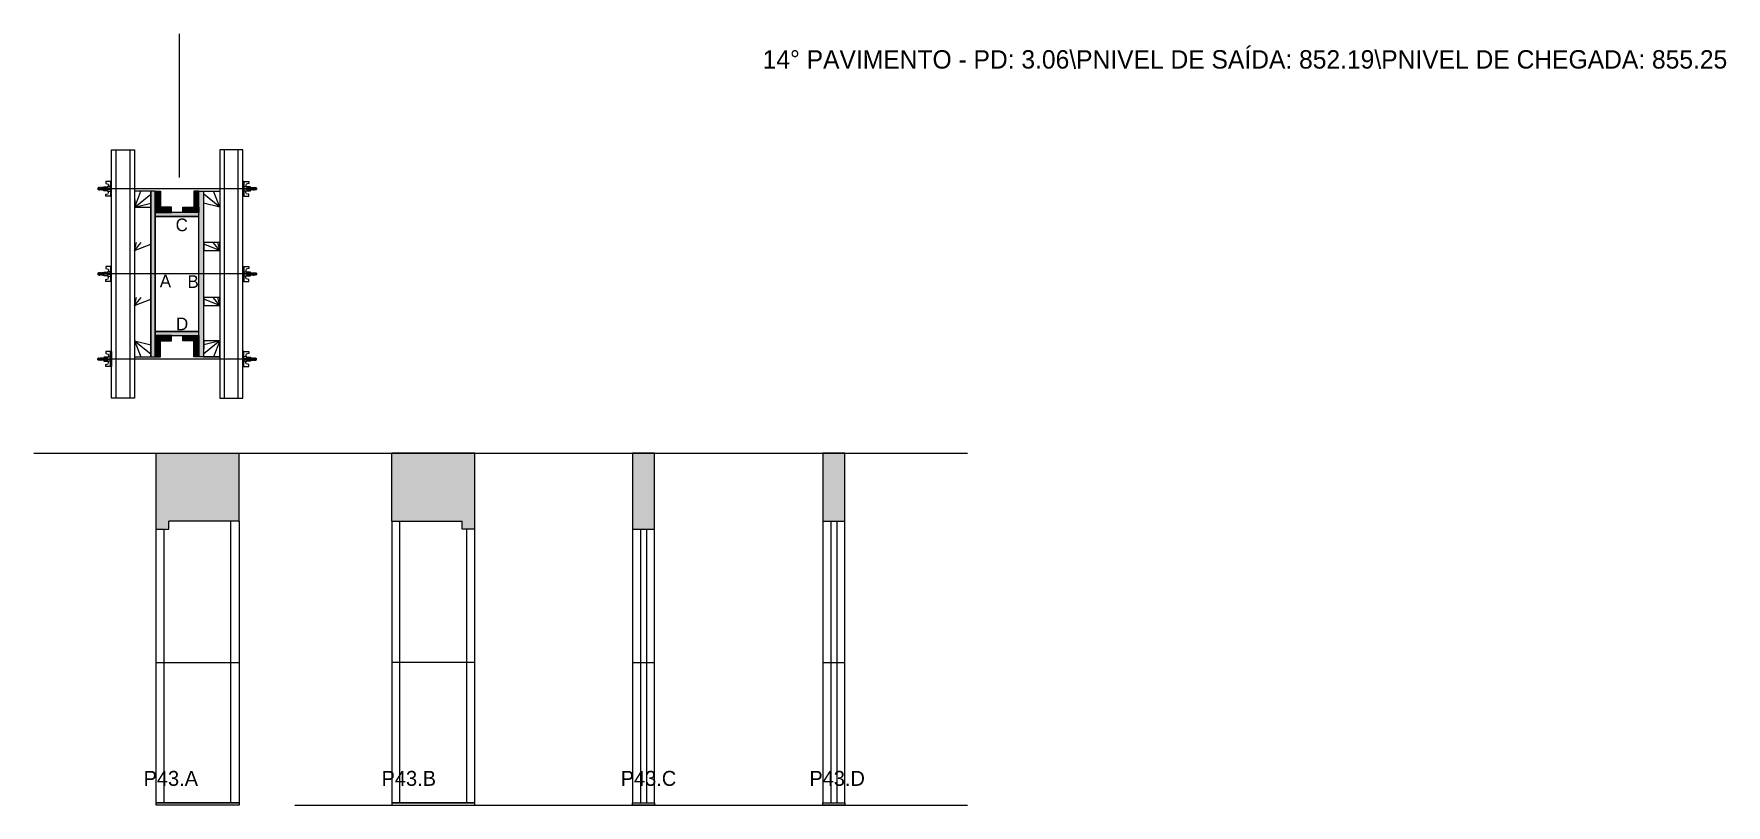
# Model space of a CAD drawing. Header units: metres. Extents: x 6219 to 7690, y 545 to 1215.
import ezdxf

# ---------------------------------------------------------------- set-up
doc = ezdxf.new("R2010")
doc.units = ezdxf.units.M
for name, color, linetype in [('CHAPA', 7, 'Continuous'), ('COTA', 7, 'Continuous'), ('Hachura', 7, 'Continuous'), ('Madeira', 7, 'Continuous'), ('NOMENCLATURA', 7, 'Continuous'), ('Nível', 7, 'Continuous'), ('Painéis', 7, 'Continuous'), ('Perfil Metálico', 7, 'Continuous'), ('SARR_2.2x7', 7, 'Continuous'), ('SARRAFO', 7, 'Continuous'), ('Texto Seção', 7, 'Continuous'), ('TEXTO_GERAL', 7, 'Continuous')]:
    doc.layers.add(name, color=color, linetype=linetype)

msp = doc.modelspace()

# ---------------------------------------------------------------- hatches: boundary and pattern name
at = {"layer": 'COTA'}
h = msp.add_hatch(color=7, dxfattribs=at)
h.dxf.hatch_style = 1
h.paths.add_polyline_path([(6397.5, 791.7), (6336.5, 791.7), (6336.5, 791.7), (6336.5, 785.8), (6336.5, 785.8), (6325.5, 784.7), (6325.5, 784.7), (6325.5, 850.7), (6325.5, 850.7), (6397.5, 850.7), (6397.5, 850.7), (6397.5, 791.7)])
h = msp.add_hatch(color=7, dxfattribs=at)
h.dxf.hatch_style = 1
h.paths.add_polyline_path([(6530.4, 791.7), (6591.4, 791.7), (6591.4, 791.7), (6591.4, 785.8), (6591.4, 785.8), (6602.4, 784.7), (6602.4, 784.7), (6602.4, 850.7), (6602.4, 850.7), (6530.4, 850.7), (6530.4, 850.7), (6530.4, 791.7)])
h = msp.add_hatch(color=7, dxfattribs=at)
h.dxf.hatch_style = 1
h.paths.add_polyline_path([(6758.6, 784.7), (6758.6, 850.7), (6758.6, 850.7), (6739.6, 850.7), (6739.6, 850.7), (6739.6, 784.7), (6739.6, 784.7), (6758.6, 784.7)])
h = msp.add_hatch(color=7, dxfattribs=at)
h.dxf.hatch_style = 1
h.paths.add_polyline_path([(6924.1, 791.7), (6924.1, 850.7), (6924.1, 850.7), (6905.1, 850.7), (6905.1, 850.7), (6905.1, 791.7), (6905.1, 791.7), (6924.1, 791.7), (6924.1, 791.7)])
at = {"layer": 'Hachura'}
h = msp.add_hatch(color=7, dxfattribs=at)
h.dxf.hatch_style = 1
h.paths.add_polyline_path([(6324.7, 1078.6), (6320.7, 1078.6), (6320.7, 1078.6), (6320.7, 934.6), (6320.7, 934.6), (6324.7, 934.6), (6324.7, 934.6), (6324.7, 1078.6)])
h = msp.add_hatch(color=7, dxfattribs=at)
h.dxf.hatch_style = 1
h.paths.add_polyline_path([(6324.7, 1078.6), (6320.7, 1078.6), (6320.7, 1078.6), (6320.7, 934.6), (6320.7, 934.6), (6324.7, 934.6), (6324.7, 934.6), (6324.7, 1078.6)])
h = msp.add_hatch(color=7, dxfattribs=at)
h.dxf.hatch_style = 1
h.paths.add_polyline_path([(6324.7, 1064.6), (6329.1, 1064.6), (6329.1, 1064.6), (6329.1, 1078.6), (6329.1, 1078.6), (6324.7, 1078.6), (6324.7, 1078.6), (6324.7, 1064.6)])
h = msp.add_hatch(color=7, dxfattribs=at)
h.dxf.hatch_style = 1
h.paths.add_polyline_path([(6362.7, 1064.6), (6358.3, 1064.6), (6358.3, 1064.6), (6358.3, 1078.6), (6358.3, 1078.6), (6362.7, 1078.6), (6362.7, 1078.6), (6362.7, 1064.6)])
h = msp.add_hatch(color=7, dxfattribs=at)
h.dxf.hatch_style = 1
h.paths.add_polyline_path([(6362.7, 1078.6), (6366.7, 1078.6), (6366.7, 1078.6), (6366.7, 934.6), (6366.7, 934.6), (6362.7, 934.6), (6362.7, 934.6), (6362.7, 1078.6)])
h = msp.add_hatch(color=7, dxfattribs=at)
h.dxf.hatch_style = 1
h.paths.add_polyline_path([(6362.7, 1078.6), (6366.7, 1078.6), (6366.7, 1078.6), (6366.7, 934.6), (6366.7, 934.6), (6362.7, 934.6), (6362.7, 934.6), (6362.7, 1078.6)])
h = msp.add_hatch(color=7, dxfattribs=at)
h.dxf.hatch_style = 1
h.paths.add_polyline_path([(6324.7, 1060.2), (6324.7, 1064.6), (6324.7, 1064.6), (6338.7, 1064.6), (6338.7, 1064.6), (6338.7, 1060.2), (6338.7, 1060.2), (6324.7, 1060.2)])
h = msp.add_hatch(color=7, dxfattribs=at)
h.dxf.hatch_style = 1
h.paths.add_polyline_path([(6362.7, 1056.6), (6362.7, 1060.2), (6362.7, 1060.2), (6324.7, 1060.2), (6324.7, 1060.2), (6324.7, 1056.6), (6324.7, 1056.6), (6362.7, 1056.6)])
h = msp.add_hatch(color=7, dxfattribs=at)
h.dxf.hatch_style = 1
h.paths.add_polyline_path([(6362.7, 1056.6), (6362.7, 1060.2), (6362.7, 1060.2), (6324.7, 1060.2), (6324.7, 1060.2), (6324.7, 1056.6), (6324.7, 1056.6), (6362.7, 1056.6)])
h = msp.add_hatch(color=7, dxfattribs=at)
h.dxf.hatch_style = 1
h.paths.add_polyline_path([(6362.7, 1060.2), (6362.7, 1064.6), (6362.7, 1064.6), (6348.7, 1064.6), (6348.7, 1064.6), (6348.7, 1060.2), (6348.7, 1060.2), (6362.7, 1060.2)])
h = msp.add_hatch(color=7, dxfattribs=at)
h.dxf.hatch_style = 1
h.paths.add_polyline_path([(6362.7, 953), (6362.7, 956.6), (6362.7, 956.6), (6324.7, 956.6), (6324.7, 956.6), (6324.7, 953), (6324.7, 953), (6362.7, 953)])
h = msp.add_hatch(color=7, dxfattribs=at)
h.dxf.hatch_style = 1
h.paths.add_polyline_path([(6362.7, 953), (6362.7, 956.6), (6362.7, 956.6), (6324.7, 956.6), (6324.7, 956.6), (6324.7, 953), (6324.7, 953), (6362.7, 953)])
h = msp.add_hatch(color=7, dxfattribs=at)
h.dxf.hatch_style = 1
h.paths.add_polyline_path([(6324.7, 948.6), (6324.7, 953), (6324.7, 953), (6338.7, 953), (6338.7, 953), (6338.7, 948.6), (6338.7, 948.6), (6324.7, 948.6)])
h = msp.add_hatch(color=7, dxfattribs=at)
h.dxf.hatch_style = 1
h.paths.add_polyline_path([(6324.7, 948.6), (6329.1, 948.6), (6329.1, 948.6), (6329.1, 934.6), (6329.1, 934.6), (6324.7, 934.6), (6324.7, 934.6), (6324.7, 948.6)])
h = msp.add_hatch(color=7, dxfattribs=at)
h.dxf.hatch_style = 1
h.paths.add_polyline_path([(6362.7, 948.6), (6362.7, 953), (6362.7, 953), (6348.7, 953), (6348.7, 953), (6348.7, 948.6), (6348.7, 948.6), (6362.7, 948.6)])
h = msp.add_hatch(color=7, dxfattribs=at)
h.dxf.hatch_style = 1
h.paths.add_polyline_path([(6362.7, 948.6), (6358.3, 948.6), (6358.3, 948.6), (6358.3, 934.6), (6358.3, 934.6), (6362.7, 934.6), (6362.7, 934.6), (6362.7, 948.6)])

# ---------------------------------------------------------------- linework, layer by layer
at = {"layer": 'CHAPA', "color": 7, "lineweight": 25}
for points in [[(6324.7, 1078.6), (6320.7, 1078.6), (6320.7, 934.6), (6324.7, 934.6)], [(6324.7, 1078.6), (6320.7, 1078.6), (6320.7, 934.6), (6324.7, 934.6)], [(6362.7, 1078.6), (6366.7, 1078.6), (6366.7, 934.6), (6362.7, 934.6)], [(6362.7, 1078.6), (6366.7, 1078.6), (6366.7, 934.6), (6362.7, 934.6)], [(6362.7, 1056.6), (6362.7, 1060.2), (6324.7, 1060.2), (6324.7, 1056.6)], [(6362.7, 1056.6), (6362.7, 1060.2), (6324.7, 1060.2), (6324.7, 1056.6)], [(6362.7, 953), (6362.7, 956.6), (6324.7, 956.6), (6324.7, 953)], [(6362.7, 953), (6362.7, 956.6), (6324.7, 956.6), (6324.7, 953)]]:
    msp.add_lwpolyline(points, close=True, dxfattribs=at)
at = {"layer": 'COTA', "color": 7, "lineweight": 25}
for p, q in [((6325.5, 784.7), (6325.5, 850.7)), ((6325.5, 850.7), (6397.5, 850.7)), ((6397.5, 791.7), (6397.5, 850.7)), ((6530.4, 791.7), (6530.4, 850.7)), ((6602.4, 850.7), (6530.4, 850.7)), ((6602.4, 784.7), (6602.4, 850.7))]:
    msp.add_line(p, q, dxfattribs=at)
for points in [[(6758.6, 784.7), (6758.6, 850.7), (6739.6, 850.7), (6739.6, 784.7)], [(6924.1, 791.7), (6924.1, 850.7), (6905.1, 850.7), (6905.1, 791.7)]]:
    msp.add_lwpolyline(points, dxfattribs=at)
at = {"layer": 'Defpoints', "color": 7, "lineweight": 25}
msp.add_line((6345.7, 1090.4), (6345.7, 1215.4), dxfattribs=at)
at = {"layer": 'Hachura', "color": 7, "lineweight": 25}
for p, q in [((6275.3, 1081.7), (6274.9, 1081.3)), ((6274.9, 1081.3), (6274.9, 1080.1)), ((6275.3, 1079.7), (6274.9, 1080.1)), ((6275.6, 1081.7), (6275.3, 1081.7)), ((6275.3, 1081.7), (6275.3, 1081.7)), ((6275.3, 1079.7), (6275.3, 1081.7)), ((6275.9, 1079.7), (6275.3, 1081)), ((6275.8, 1079.6), (6275.3, 1080.8)), ((6275.3, 1080.2), (6275.6, 1079.6)), ((6275.3, 1080), (6275.4, 1079.7)), ((6275.4, 1079.7), (6275.3, 1079.7)), ((6275.6, 1081.7), (6276.6, 1079.7)), ((6275.6, 1081.7), (6276.6, 1079.7)), ((6275.7, 1081.7), (6276.8, 1079.6)), ((6277, 1079.6), (6275.9, 1081.8)), ((6275.9, 1079.7), (6276.6, 1079.7)), ((6276.8, 1081.7), (6276.1, 1081.7)), ((6277.1, 1079.7), (6276.1, 1081.7)), ((6276.8, 1081.7), (6277.7, 1079.7)), ((6276.8, 1081.7), (6277.9, 1079.6)), ((6278.2, 1079.6), (6277.1, 1081.8)), ((6277.7, 1079.7), (6277.1, 1079.7)), ((6277.9, 1081.7), (6277.3, 1081.7)), ((6278.2, 1079.7), (6277.3, 1081.7)), ((6277.5, 1081.7), (6277.3, 1081.7)), ((6277.9, 1081.7), (6278.9, 1079.7)), ((6278, 1081.7), (6279.1, 1079.6)), ((6279.3, 1079.6), (6278.2, 1081.8)), ((6278.4, 1079.7), (6278.2, 1079.7)), ((6279.1, 1081.7), (6278.4, 1081.7)), ((6279.4, 1079.7), (6278.4, 1081.7)), ((6278.4, 1079.7), (6278.9, 1079.7)), ((6279.1, 1081.7), (6280, 1079.7)), ((6280, 1080.5), (6279.4, 1081.8)), ((6279.4, 1079.7), (6280, 1079.7)), ((6280, 1080.8), (6279.6, 1081.7)), ((6280, 1081.7), (6279.6, 1081.7)), ((6411.6, 1080.6), (6279.7, 1080.6)), ((6280, 1079), (6280, 1082.3)), ((6280, 1082.3), (6283.3, 1082.3)), ((6280, 1081.3), (6283.3, 1081.3)), ((6280, 1079.7), (6283.3, 1079.7)), ((6283.3, 1079), (6280, 1079)), ((6280.1, 1079), (6280.1, 1082.3)), ((6286.7, 1087.1), (6281.6, 1087.1)), ((6281.6, 1087.1), (6281.6, 1085.4)), ((6281.6, 1085.4), (6283.8, 1084.8)), ((6281.6, 1075.9), (6283.8, 1076.4)), ((6281.6, 1074.2), (6281.6, 1075.9)), ((6285.8, 1074.2), (6281.6, 1074.2)), ((6283.3, 1082.6), (6283.3, 1078.7)), ((6285.8, 1082.6), (6283.3, 1082.6)), ((6283.3, 1078.7), (6283.3, 1079)), ((6283.3, 1078.7), (6283.3, 1079)), ((6283.3, 1078.7), (6285.8, 1078.7)), ((6285.8, 1080.9), (6283.8, 1080.9)), ((6283.8, 1080.4), (6285.8, 1080.4)), ((6284, 1084.5), (6284, 1082.6)), ((6284, 1076.8), (6284, 1078.7)), ((6285.8, 1087.1), (6285.8, 1074.2)), ((6285.8, 1087.1), (6285.8, 1081.9)), ((6285.8, 1086.9), (6286.8, 1086.9)), ((6285.8, 1086.7), (6286.8, 1086.7)), ((6285.8, 1086.4), (6286.8, 1086.4)), ((6285.8, 1085.9), (6286.8, 1085.9)), ((6285.8, 1085.1), (6286.8, 1085.1)), ((6285.8, 1083.7), (6286.8, 1083.7)), ((6285.8, 1080.6), (6285.8, 1082.6)), ((6285.8, 1081.9), (6285.8, 1081.3)), ((6285.8, 1080.6), (6286.7, 1080.6)), ((6285.8, 1077.6), (6286.7, 1077.6)), ((6285.8, 1076.2), (6286.8, 1076.2)), ((6285.8, 1075.3), (6286.8, 1075.3)), ((6285.8, 1074.9), (6286.8, 1074.9)), ((6285.8, 1074.5), (6286.8, 1074.5)), ((6285.8, 1074.3), (6286.8, 1074.3)), ((6285.8, 1074.2), (6286.7, 1074.2)), ((6286.2, 1081.6), (6286, 1081.6)), ((6286, 1079.7), (6286.4, 1079.7)), ((6286.6, 1081.6), (6286.2, 1081.6)), ((6286.7, 1074.2), (6286.7, 1087.1)), ((6286.7, 1075.1), (6286.7, 1082.9)), ((6400.7, 1074.2), (6400.7, 1087.1)), ((6400.7, 1087.1), (6405.9, 1087.1)), ((6401.7, 1086.9), (6400.7, 1086.9)), ((6401.7, 1086.7), (6400.7, 1086.7)), ((6401.7, 1086.4), (6400.7, 1086.4)), ((6401.7, 1085.9), (6400.7, 1085.9)), ((6401.7, 1085.1), (6400.7, 1085.1)), ((6401.7, 1083.7), (6400.7, 1083.7)), ((6400.7, 1075.1), (6400.7, 1082.9)), ((6401.7, 1080.6), (6400.7, 1080.6)), ((6401.7, 1077.6), (6400.7, 1077.6)), ((6401.7, 1076.2), (6400.7, 1076.2)), ((6401.7, 1075.3), (6400.7, 1075.3)), ((6401.7, 1074.9), (6400.7, 1074.9)), ((6401.7, 1074.5), (6400.7, 1074.5)), ((6401.7, 1074.3), (6400.7, 1074.3)), ((6401.7, 1074.2), (6400.7, 1074.2)), ((6400.9, 1081.6), (6401.3, 1081.6)), ((6401.5, 1079.7), (6401.1, 1079.7)), ((6401.3, 1081.6), (6401.5, 1081.6)), ((6401.7, 1087.1), (6401.7, 1074.2)), ((6401.7, 1087.1), (6401.7, 1081.9)), ((6401.7, 1080.6), (6401.7, 1082.6)), ((6401.7, 1082.6), (6404.2, 1082.6)), ((6401.7, 1081.9), (6401.7, 1081.3)), ((6401.7, 1080.9), (6403.7, 1080.9)), ((6403.7, 1080.4), (6401.7, 1080.4)), ((6404.2, 1078.7), (6401.7, 1078.7)), ((6401.7, 1074.2), (6405.9, 1074.2)), ((6403.5, 1084.5), (6403.5, 1082.6)), ((6403.5, 1076.8), (6403.5, 1078.7)), ((6405.9, 1085.4), (6403.7, 1084.8)), ((6405.9, 1075.9), (6403.7, 1076.4)), ((6404.2, 1082.6), (6404.2, 1078.7)), ((6407.5, 1082.3), (6404.2, 1082.3)), ((6407.5, 1081.3), (6404.2, 1081.3)), ((6407.5, 1079.7), (6404.2, 1079.7)), ((6404.2, 1079), (6407.5, 1079)), ((6404.2, 1078.7), (6404.2, 1079)), ((6404.2, 1078.7), (6404.2, 1079)), ((6405.9, 1087.1), (6405.9, 1085.4)), ((6405.9, 1074.2), (6405.9, 1075.9)), ((6407.4, 1079), (6407.4, 1082.3)), ((6407.5, 1079), (6407.5, 1082.3)), ((6407.5, 1080.5), (6408.1, 1081.8)), ((6408.4, 1081.7), (6407.5, 1079.7)), ((6407.5, 1080.8), (6407.9, 1081.7)), ((6407.5, 1081.7), (6407.9, 1081.7)), ((6408.1, 1079.7), (6407.5, 1079.7)), ((6408.1, 1079.7), (6409.1, 1081.7)), ((6408.2, 1079.6), (6409.3, 1081.8)), ((6408.4, 1081.7), (6409.1, 1081.7)), ((6409.5, 1081.7), (6408.4, 1079.6)), ((6409.6, 1081.7), (6408.6, 1079.7)), ((6409.1, 1079.7), (6408.6, 1079.7)), ((6409.1, 1079.7), (6409.3, 1079.7)), ((6409.3, 1079.6), (6410.4, 1081.8)), ((6409.3, 1079.7), (6410.2, 1081.7)), ((6409.6, 1081.7), (6410.2, 1081.7)), ((6410.7, 1081.7), (6409.6, 1079.6)), ((6410.7, 1081.7), (6409.8, 1079.7)), ((6409.8, 1079.7), (6410.4, 1079.7)), ((6410, 1081.7), (6410.2, 1081.7)), ((6410.4, 1079.7), (6411.4, 1081.7)), ((6410.5, 1079.6), (6411.6, 1081.8)), ((6410.7, 1081.7), (6411.4, 1081.7)), ((6411.8, 1081.7), (6410.7, 1079.6)), ((6411.9, 1081.7), (6410.9, 1079.7)), ((6411.9, 1081.7), (6410.9, 1079.7)), ((6411.6, 1079.7), (6410.9, 1079.7)), ((6411.6, 1079.7), (6412.2, 1081)), ((6411.7, 1079.6), (6412.2, 1080.8)), ((6411.9, 1081.7), (6412.2, 1081.7)), ((6412.2, 1080.2), (6411.9, 1079.6)), ((6412.2, 1080), (6412.1, 1079.7)), ((6412.1, 1079.7), (6412.2, 1079.7)), ((6412.2, 1081.7), (6412.2, 1081.7)), ((6412.2, 1081.7), (6412.6, 1081.3)), ((6412.2, 1079.7), (6412.2, 1081.7)), ((6412.2, 1079.7), (6412.6, 1080.1)), ((6412.6, 1081.3), (6412.6, 1080.1)), ((6275.3, 1007.7), (6274.9, 1007.3)), ((6274.9, 1007.3), (6274.9, 1006.1)), ((6275.3, 1005.7), (6274.9, 1006.1)), ((6275.6, 1007.7), (6275.3, 1007.7)), ((6275.3, 1007.7), (6275.3, 1007.7)), ((6275.3, 1005.7), (6275.3, 1007.7)), ((6275.9, 1005.7), (6275.3, 1007)), ((6275.8, 1005.6), (6275.3, 1006.8)), ((6275.3, 1006.2), (6275.6, 1005.6)), ((6275.3, 1006), (6275.4, 1005.7)), ((6275.4, 1005.7), (6275.3, 1005.7)), ((6275.6, 1007.7), (6276.6, 1005.7)), ((6275.6, 1007.7), (6276.6, 1005.7)), ((6275.7, 1007.7), (6276.8, 1005.6)), ((6277, 1005.6), (6275.9, 1007.8)), ((6275.9, 1005.7), (6276.6, 1005.7)), ((6276.8, 1007.7), (6276.1, 1007.7)), ((6277.1, 1005.7), (6276.1, 1007.7)), ((6276.8, 1007.7), (6277.7, 1005.7)), ((6276.8, 1007.7), (6277.9, 1005.6)), ((6278.2, 1005.6), (6277.1, 1007.8)), ((6277.7, 1005.7), (6277.1, 1005.7)), ((6277.9, 1007.7), (6277.3, 1007.7)), ((6278.2, 1005.7), (6277.3, 1007.7)), ((6277.5, 1007.7), (6277.3, 1007.7)), ((6277.9, 1007.7), (6278.9, 1005.7)), ((6278, 1007.7), (6279.1, 1005.6)), ((6279.3, 1005.6), (6278.2, 1007.8)), ((6278.4, 1005.7), (6278.2, 1005.7)), ((6279.1, 1007.7), (6278.4, 1007.7)), ((6279.4, 1005.7), (6278.4, 1007.7)), ((6278.4, 1005.7), (6278.9, 1005.7)), ((6279.1, 1007.7), (6280, 1005.7)), ((6280, 1006.5), (6279.4, 1007.8)), ((6279.4, 1005.7), (6280, 1005.7)), ((6280, 1006.8), (6279.6, 1007.7)), ((6280, 1007.7), (6279.6, 1007.7)), ((6411.6, 1006.6), (6279.7, 1006.6)), ((6280, 1005), (6280, 1008.3)), ((6280, 1008.3), (6283.3, 1008.3)), ((6280, 1007.3), (6283.3, 1007.3)), ((6280, 1005.7), (6283.3, 1005.7)), ((6283.3, 1005), (6280, 1005)), ((6280.1, 1005), (6280.1, 1008.3)), ((6286.7, 1013.1), (6281.6, 1013.1)), ((6281.6, 1013.1), (6281.6, 1011.4)), ((6281.6, 1011.4), (6283.8, 1010.8)), ((6281.6, 1001.9), (6283.8, 1002.4)), ((6281.6, 1000.2), (6281.6, 1001.9)), ((6283.3, 1008.6), (6283.3, 1004.7)), ((6285.8, 1008.6), (6283.3, 1008.6)), ((6283.3, 1004.7), (6283.3, 1005)), ((6283.3, 1004.7), (6283.3, 1005)), ((6283.3, 1004.7), (6285.8, 1004.7)), ((6285.8, 1006.9), (6283.8, 1006.9)), ((6283.8, 1006.4), (6285.8, 1006.4)), ((6284, 1010.5), (6284, 1008.6)), ((6284, 1002.8), (6284, 1004.7)), ((6285.8, 1013.1), (6285.8, 1000.2)), ((6285.8, 1013.1), (6285.8, 1007.9)), ((6285.8, 1012.9), (6286.8, 1012.9)), ((6285.8, 1012.7), (6286.8, 1012.7)), ((6285.8, 1012.4), (6286.8, 1012.4)), ((6285.8, 1011.9), (6286.8, 1011.9)), ((6285.8, 1011.1), (6286.8, 1011.1)), ((6285.8, 1009.7), (6286.8, 1009.7)), ((6285.8, 1006.6), (6285.8, 1008.6)), ((6285.8, 1007.9), (6285.8, 1007.3)), ((6285.8, 1006.6), (6286.7, 1006.6)), ((6285.8, 1003.6), (6286.7, 1003.6)), ((6285.8, 1002.2), (6286.8, 1002.2)), ((6285.8, 1001.3), (6286.8, 1001.3)), ((6285.8, 1000.9), (6286.8, 1000.9)), ((6285.8, 1000.5), (6286.8, 1000.5)), ((6286.2, 1007.6), (6286, 1007.6)), ((6286, 1005.7), (6286.4, 1005.7)), ((6286.6, 1007.6), (6286.2, 1007.6)), ((6286.7, 1000.2), (6286.7, 1013.1)), ((6286.7, 1001.1), (6286.7, 1008.9)), ((6400.7, 1000.2), (6400.7, 1013.1)), ((6400.7, 1013.1), (6405.9, 1013.1)), ((6401.7, 1012.9), (6400.7, 1012.9)), ((6401.7, 1012.7), (6400.7, 1012.7)), ((6401.7, 1012.4), (6400.7, 1012.4)), ((6401.7, 1011.9), (6400.7, 1011.9)), ((6401.7, 1011.1), (6400.7, 1011.1)), ((6401.7, 1009.7), (6400.7, 1009.7)), ((6400.7, 1001.1), (6400.7, 1008.9)), ((6401.7, 1006.6), (6400.7, 1006.6)), ((6401.7, 1003.6), (6400.7, 1003.6)), ((6401.7, 1002.2), (6400.7, 1002.2)), ((6401.7, 1001.3), (6400.7, 1001.3)), ((6401.7, 1000.9), (6400.7, 1000.9)), ((6401.7, 1000.5), (6400.7, 1000.5)), ((6400.9, 1007.6), (6401.3, 1007.6)), ((6401.5, 1005.7), (6401.1, 1005.7)), ((6401.3, 1007.6), (6401.5, 1007.6)), ((6401.7, 1013.1), (6401.7, 1000.2)), ((6401.7, 1013.1), (6401.7, 1007.9)), ((6401.7, 1006.6), (6401.7, 1008.6)), ((6401.7, 1008.6), (6404.2, 1008.6)), ((6401.7, 1007.9), (6401.7, 1007.3)), ((6401.7, 1006.9), (6403.7, 1006.9)), ((6403.7, 1006.4), (6401.7, 1006.4)), ((6404.2, 1004.7), (6401.7, 1004.7)), ((6403.5, 1010.5), (6403.5, 1008.6)), ((6403.5, 1002.8), (6403.5, 1004.7)), ((6405.9, 1011.4), (6403.7, 1010.8)), ((6405.9, 1001.9), (6403.7, 1002.4)), ((6404.2, 1008.6), (6404.2, 1004.7)), ((6407.5, 1008.3), (6404.2, 1008.3)), ((6407.5, 1007.3), (6404.2, 1007.3)), ((6407.5, 1005.7), (6404.2, 1005.7)), ((6404.2, 1005), (6407.5, 1005)), ((6404.2, 1004.7), (6404.2, 1005)), ((6404.2, 1004.7), (6404.2, 1005)), ((6405.9, 1013.1), (6405.9, 1011.4)), ((6405.9, 1000.2), (6405.9, 1001.9)), ((6407.4, 1005), (6407.4, 1008.3)), ((6407.5, 1005), (6407.5, 1008.3)), ((6407.5, 1006.5), (6408.1, 1007.8)), ((6408.4, 1007.7), (6407.5, 1005.7)), ((6407.5, 1006.8), (6407.9, 1007.7)), ((6407.5, 1007.7), (6407.9, 1007.7)), ((6408.1, 1005.7), (6407.5, 1005.7)), ((6408.1, 1005.7), (6409.1, 1007.7)), ((6408.2, 1005.6), (6409.3, 1007.8)), ((6408.4, 1007.7), (6409.1, 1007.7)), ((6409.5, 1007.7), (6408.4, 1005.6)), ((6409.6, 1007.7), (6408.6, 1005.7)), ((6409.1, 1005.7), (6408.6, 1005.7)), ((6409.1, 1005.7), (6409.3, 1005.7)), ((6409.3, 1005.6), (6410.4, 1007.8)), ((6409.3, 1005.7), (6410.2, 1007.7)), ((6409.6, 1007.7), (6410.2, 1007.7)), ((6410.7, 1007.7), (6409.6, 1005.6)), ((6410.7, 1007.7), (6409.8, 1005.7)), ((6409.8, 1005.7), (6410.4, 1005.7)), ((6410, 1007.7), (6410.2, 1007.7)), ((6410.4, 1005.7), (6411.4, 1007.7)), ((6410.5, 1005.6), (6411.6, 1007.8)), ((6410.7, 1007.7), (6411.4, 1007.7)), ((6411.8, 1007.7), (6410.7, 1005.6)), ((6411.9, 1007.7), (6410.9, 1005.7)), ((6411.9, 1007.7), (6410.9, 1005.7)), ((6411.6, 1005.7), (6410.9, 1005.7)), ((6411.6, 1005.7), (6412.2, 1007)), ((6411.7, 1005.6), (6412.2, 1006.8)), ((6411.9, 1007.7), (6412.2, 1007.7)), ((6412.2, 1006.2), (6411.9, 1005.6)), ((6412.2, 1006), (6412.1, 1005.7)), ((6412.1, 1005.7), (6412.2, 1005.7)), ((6412.2, 1007.7), (6412.2, 1007.7)), ((6412.2, 1007.7), (6412.6, 1007.3)), ((6412.2, 1005.7), (6412.2, 1007.7)), ((6412.2, 1005.7), (6412.6, 1006.1)), ((6412.6, 1007.3), (6412.6, 1006.1)), ((6285.8, 1000.2), (6281.6, 1000.2)), ((6285.8, 1000.3), (6286.8, 1000.3)), ((6285.8, 1000.2), (6286.7, 1000.2)), ((6401.7, 1000.3), (6400.7, 1000.3)), ((6401.7, 1000.2), (6400.7, 1000.2)), ((6401.7, 1000.2), (6405.9, 1000.2)), ((6275.3, 933.5), (6274.9, 933.2)), ((6274.9, 931.9), (6274.9, 933.2)), ((6275.3, 931.6), (6274.9, 931.9)), ((6275.3, 933), (6275.6, 933.7)), ((6275.8, 933.6), (6275.3, 932.5)), ((6275.3, 933.3), (6275.4, 933.5)), ((6275.4, 933.5), (6275.3, 933.5)), ((6275.9, 933.5), (6275.3, 932.2)), ((6275.3, 933.5), (6275.3, 931.6)), ((6275.6, 931.6), (6275.3, 931.6)), ((6275.3, 931.6), (6275.3, 931.6)), ((6275.6, 931.6), (6276.6, 933.5)), ((6275.6, 931.6), (6276.6, 933.5)), ((6275.7, 931.5), (6276.8, 933.7)), ((6277, 933.6), (6275.9, 931.5)), ((6275.9, 933.5), (6276.6, 933.5)), ((6277.1, 933.5), (6276.1, 931.6)), ((6276.8, 931.6), (6276.1, 931.6)), ((6276.8, 931.5), (6277.9, 933.7)), ((6276.8, 931.6), (6277.7, 933.5)), ((6278.2, 933.6), (6277.1, 931.5)), ((6277.7, 933.5), (6277.1, 933.5)), ((6278.2, 933.5), (6277.3, 931.6)), ((6277.9, 931.6), (6277.3, 931.6)), ((6277.5, 931.6), (6277.3, 931.6)), ((6277.9, 931.6), (6278.9, 933.5)), ((6278, 931.5), (6279.1, 933.7)), ((6279.3, 933.6), (6278.2, 931.5)), ((6278.4, 933.5), (6278.2, 933.5)), ((6278.4, 933.5), (6278.9, 933.5)), ((6279.4, 933.5), (6278.4, 931.6)), ((6279.1, 931.6), (6278.4, 931.6)), ((6279.1, 931.6), (6280, 933.5)), ((6279.4, 933.5), (6280, 933.5)), ((6280, 932.8), (6279.4, 931.5)), ((6280, 932.5), (6279.6, 931.6)), ((6280, 931.6), (6279.6, 931.6)), ((6411.6, 932.6), (6279.7, 932.6)), ((6280, 934.3), (6280, 930.9)), ((6283.3, 934.3), (6280, 934.3)), ((6280, 933.5), (6283.3, 933.5)), ((6280, 932), (6283.3, 932)), ((6280, 930.9), (6283.3, 930.9)), ((6280.1, 934.3), (6280.1, 930.9)), ((6285.8, 939.1), (6281.6, 939.1)), ((6281.6, 939.1), (6281.6, 937.4)), ((6281.6, 937.4), (6283.8, 936.8)), ((6281.6, 927.9), (6283.8, 928.4)), ((6281.6, 926.2), (6281.6, 927.9)), ((6283.3, 930.7), (6283.3, 934.6)), ((6283.3, 934.6), (6285.8, 934.6)), ((6283.3, 934.6), (6283.3, 934.3)), ((6283.3, 934.6), (6283.3, 934.3)), ((6285.8, 930.7), (6283.3, 930.7)), ((6283.8, 932.8), (6285.8, 932.8)), ((6285.8, 932.3), (6283.8, 932.3)), ((6284, 936.5), (6284, 934.6)), ((6284, 928.7), (6284, 930.7)), ((6285.8, 926.2), (6285.8, 939.1)), ((6285.8, 939.1), (6286.7, 939.1)), ((6285.8, 938.9), (6286.8, 938.9)), ((6285.8, 938.7), (6286.8, 938.7)), ((6285.8, 938.4), (6286.8, 938.4)), ((6285.8, 937.9), (6286.8, 937.9)), ((6285.8, 937.1), (6286.8, 937.1)), ((6285.8, 935.7), (6286.7, 935.7)), ((6285.8, 932.6), (6285.8, 930.7)), ((6285.8, 932.6), (6286.7, 932.6)), ((6285.8, 931.3), (6285.8, 932)), ((6285.8, 926.2), (6285.8, 931.3)), ((6285.8, 929.6), (6286.8, 929.6)), ((6285.8, 928.2), (6286.8, 928.2)), ((6285.8, 927.3), (6286.8, 927.3)), ((6285.8, 926.9), (6286.8, 926.9)), ((6286, 933.6), (6286.4, 933.6)), ((6286.2, 931.7), (6286, 931.7)), ((6286.6, 931.7), (6286.2, 931.7)), ((6286.7, 939.1), (6286.7, 926.2)), ((6286.7, 938.1), (6286.7, 930.3)), ((6400.7, 939.1), (6400.7, 926.2)), ((6401.7, 939.1), (6400.7, 939.1)), ((6401.7, 938.9), (6400.7, 938.9)), ((6401.7, 938.7), (6400.7, 938.7)), ((6401.7, 938.4), (6400.7, 938.4)), ((6400.7, 938.1), (6400.7, 930.3)), ((6401.7, 937.9), (6400.7, 937.9)), ((6401.7, 937.1), (6400.7, 937.1)), ((6401.7, 935.7), (6400.7, 935.7)), ((6401.7, 932.6), (6400.7, 932.6)), ((6401.7, 929.6), (6400.7, 929.6)), ((6401.7, 928.2), (6400.7, 928.2)), ((6401.7, 927.3), (6400.7, 927.3)), ((6401.7, 926.9), (6400.7, 926.9)), ((6400.9, 931.7), (6401.3, 931.7)), ((6401.5, 933.6), (6401.1, 933.6)), ((6401.3, 931.7), (6401.5, 931.7)), ((6401.7, 926.2), (6401.7, 939.1)), ((6401.7, 939.1), (6405.9, 939.1)), ((6404.2, 934.6), (6401.7, 934.6)), ((6403.7, 932.8), (6401.7, 932.8)), ((6401.7, 932.6), (6401.7, 930.7)), ((6401.7, 932.3), (6403.7, 932.3)), ((6401.7, 931.3), (6401.7, 932)), ((6401.7, 926.2), (6401.7, 931.3)), ((6401.7, 930.7), (6404.2, 930.7)), ((6403.5, 936.5), (6403.5, 934.6)), ((6403.5, 928.7), (6403.5, 930.7)), ((6405.9, 937.4), (6403.7, 936.8)), ((6405.9, 927.9), (6403.7, 928.4)), ((6404.2, 930.7), (6404.2, 934.6)), ((6404.2, 934.6), (6404.2, 934.3)), ((6404.2, 934.6), (6404.2, 934.3)), ((6404.2, 934.3), (6407.5, 934.3)), ((6407.5, 933.5), (6404.2, 933.5)), ((6407.5, 932), (6404.2, 932)), ((6407.5, 930.9), (6404.2, 930.9)), ((6405.9, 939.1), (6405.9, 937.4)), ((6405.9, 926.2), (6405.9, 927.9)), ((6407.4, 934.3), (6407.4, 930.9)), ((6407.5, 934.3), (6407.5, 930.9)), ((6408.1, 933.5), (6407.5, 933.5)), ((6408.4, 931.6), (6407.5, 933.5)), ((6407.5, 932.8), (6408.1, 931.5)), ((6407.5, 932.5), (6407.9, 931.6)), ((6407.5, 931.6), (6407.9, 931.6)), ((6408.1, 933.5), (6409.1, 931.6)), ((6408.2, 933.6), (6409.3, 931.5)), ((6409.5, 931.5), (6408.4, 933.7)), ((6408.4, 931.6), (6409.1, 931.6)), ((6409.1, 933.5), (6408.6, 933.5)), ((6409.6, 931.6), (6408.6, 933.5)), ((6409.1, 933.5), (6409.3, 933.5)), ((6409.3, 933.6), (6410.4, 931.5)), ((6409.3, 933.5), (6410.2, 931.6)), ((6410.7, 931.5), (6409.6, 933.7)), ((6409.6, 931.6), (6410.2, 931.6)), ((6409.8, 933.5), (6410.4, 933.5)), ((6410.7, 931.6), (6409.8, 933.5)), ((6410, 931.6), (6410.2, 931.6)), ((6410.4, 933.5), (6411.4, 931.6)), ((6410.5, 933.6), (6411.6, 931.5)), ((6411.8, 931.5), (6410.7, 933.7)), ((6410.7, 931.6), (6411.4, 931.6)), ((6411.9, 931.6), (6410.9, 933.5)), ((6411.6, 933.5), (6410.9, 933.5)), ((6411.9, 931.6), (6410.9, 933.5)), ((6411.6, 933.5), (6412.2, 932.2)), ((6411.7, 933.6), (6412.2, 932.5)), ((6412.2, 933), (6411.9, 933.7)), ((6411.9, 931.6), (6412.2, 931.6)), ((6412.2, 933.3), (6412.1, 933.5)), ((6412.1, 933.5), (6412.2, 933.5)), ((6412.2, 933.5), (6412.6, 933.2)), ((6412.2, 933.5), (6412.2, 931.6)), ((6412.2, 931.6), (6412.6, 931.9)), ((6412.2, 931.6), (6412.2, 931.6)), ((6412.6, 931.9), (6412.6, 933.2)), ((6286.7, 926.2), (6281.6, 926.2)), ((6285.8, 926.5), (6286.8, 926.5)), ((6285.8, 926.3), (6286.8, 926.3)), ((6401.7, 926.5), (6400.7, 926.5)), ((6401.7, 926.3), (6400.7, 926.3)), ((6400.7, 926.2), (6405.9, 926.2))]:
    msp.add_line(p, q, dxfattribs=at)
at = {"layer": 'Madeira', "color": 7, "lineweight": 25}
for p, q in [((6306.8, 1064.6), (6312.2, 1078.6)), ((6306.8, 1064.6), (6320.7, 1076.1)), ((6380.7, 1064.6), (6366.8, 1076.1)), ((6380.7, 1064.6), (6375.3, 1078.6)), ((6306.8, 1064.6), (6320.7, 1068.1)), ((6380.7, 1064.6), (6366.7, 1068.1)), ((6306.7, 1027.1), (6312.5, 1034.1)), ((6306.7, 1027.1), (6308.5, 1034.1)), ((6306.7, 1027.1), (6320.7, 1032.6)), ((6380.8, 1027.1), (6366.8, 1032.6)), ((6380.8, 1027.1), (6375, 1034.1)), ((6380.8, 1027.1), (6379, 1034.1)), ((6306.7, 979.1), (6312.5, 986.1)), ((6306.7, 979.1), (6308.5, 986.1)), ((6380.8, 979.1), (6375, 986.1)), ((6380.8, 979.1), (6379, 986.1)), ((6306.7, 979.1), (6320.7, 984.6)), ((6380.8, 979.1), (6366.8, 984.6)), ((6306.7, 948.6), (6320.7, 937.1)), ((6306.7, 948.6), (6320.7, 945.1)), ((6306.7, 948.6), (6312.2, 934.6)), ((6380.8, 948.6), (6366.8, 937.1)), ((6380.8, 948.6), (6366.8, 945.1)), ((6380.8, 948.6), (6375.3, 934.6))]:
    msp.add_line(p, q, dxfattribs=at)
for points in [[(6306.8, 1064.6), (6320.8, 1064.6), (6320.7, 1078.6), (6306.7, 1078.6)], [(6306.7, 934.6), (6320.7, 934.6), (6320.7, 1078.6), (6306.7, 1078.6)], [(6380.8, 934.6), (6366.8, 934.6), (6366.8, 1078.6), (6380.8, 1078.6)], [(6380.8, 1027.1), (6380.8, 1034.1), (6366.8, 1034.1), (6366.8, 1027.1)], [(6380.8, 979.1), (6380.8, 986.1), (6366.8, 986.1), (6366.8, 979.1)], [(6380.8, 948.6), (6366.8, 948.6), (6366.7, 934.6), (6380.7, 934.6)]]:
    msp.add_lwpolyline(points, close=True, dxfattribs=at)
at = {"layer": 'Nível', "color": 7, "lineweight": 25}
for p, q in [((6219.1, 850.7), (7030.7, 850.7)), ((6446.1, 544.7), (7030.7, 544.7))]:
    msp.add_line(p, q, dxfattribs=at)
at = {"layer": 'Painéis', "color": 7, "lineweight": 25}
for p, q in [((6325.5, 668.7), (6325.5, 784.7)), ((6325.5, 784.7), (6336.5, 784.7)), ((6397.5, 791.7), (6336.5, 791.7)), ((6336.5, 784.7), (6336.5, 791.7)), ((6397.5, 791.7), (6397.5, 668.7)), ((6530.4, 791.7), (6530.4, 668.7)), ((6530.4, 791.7), (6591.4, 791.7)), ((6591.4, 784.7), (6591.4, 791.7)), ((6602.4, 784.7), (6591.4, 784.7)), ((6602.4, 668.7), (6602.4, 784.7)), ((6739.6, 784.7), (6739.6, 546.7)), ((6739.6, 784.7), (6758.6, 784.7)), ((6758.6, 546.7), (6758.6, 784.7)), ((6905.1, 791.7), (6905.1, 546.7)), ((6905.1, 791.7), (6924.1, 791.7)), ((6924.1, 546.7), (6924.1, 791.7)), ((6325.5, 544.7), (6325.5, 668.7)), ((6325.5, 668.7), (6397.5, 668.7)), ((6397.5, 668.7), (6397.5, 544.7)), ((6530.4, 668.7), (6530.4, 544.7)), ((6602.4, 668.7), (6530.4, 668.7)), ((6602.4, 544.7), (6602.4, 668.7)), ((6739.6, 668.7), (6758.6, 668.7)), ((6905.1, 668.7), (6924.1, 668.7)), ((6397.5, 546.7), (6325.5, 546.7)), ((6530.4, 546.7), (6602.4, 546.7)), ((6739.6, 546.7), (6758.6, 546.7)), ((6905.1, 546.7), (6924.1, 546.7))]:
    msp.add_line(p, q, dxfattribs=at)
for points in [[(6324.7, 956.6), (6362.7, 956.6), (6362.7, 1056.6), (6324.7, 1056.6)], [(6325.5, 546.7), (6397.5, 546.7), (6397.5, 544.7), (6325.5, 544.7)], [(6602.4, 546.7), (6530.4, 546.7), (6530.4, 544.7), (6602.4, 544.7)], [(6739.6, 546.7), (6758.6, 546.7), (6758.6, 544.7), (6739.6, 544.7)], [(6905.1, 546.7), (6924.1, 546.7), (6924.1, 544.7), (6905.1, 544.7)]]:
    msp.add_lwpolyline(points, close=True, dxfattribs=at)
at = {"layer": 'Perfil Metálico', "color": 7, "lineweight": 25}
for points in [[(6286.7, 1114.6), (6306.7, 1114.6), (6306.7, 898.6), (6286.7, 898.6)], [(6302.7, 898.6), (6290.7, 898.6), (6290.7, 1114.6), (6302.7, 1114.6)], [(6400.7, 1114.6), (6380.7, 1114.6), (6380.7, 898.6), (6400.7, 898.6)], [(6384.7, 898.6), (6396.7, 898.6), (6396.7, 1114.6), (6384.7, 1114.6)]]:
    msp.add_lwpolyline(points, close=True, dxfattribs=at)
at = {"layer": 'SARR_2.2x7', "color": 7, "lineweight": 25}
for p, q in [((6332.5, 668.7), (6332.5, 784.7)), ((6390.5, 668.7), (6390.5, 791.7)), ((6537.4, 668.7), (6537.4, 791.7)), ((6595.4, 668.7), (6595.4, 784.7)), ((6746.6, 784.7), (6746.6, 546.7)), ((6751.6, 784.7), (6751.6, 546.7)), ((6912.1, 791.7), (6912.1, 546.7)), ((6917.1, 791.7), (6917.1, 546.7)), ((6332.5, 546.7), (6332.5, 668.7)), ((6390.5, 546.7), (6390.5, 668.7)), ((6537.4, 546.7), (6537.4, 668.7)), ((6595.4, 546.7), (6595.4, 668.7)), ((6332.5, 546.7), (6332.5, 546.7)), ((6390.5, 546.7), (6390.5, 546.7)), ((6537.4, 546.7), (6537.4, 546.7)), ((6595.4, 546.7), (6595.4, 546.7))]:
    msp.add_line(p, q, dxfattribs=at)
at = {"layer": 'SARRAFO', "color": 7, "lineweight": 25}
for points in [[(6329.1, 1078.6), (6329.1, 1064.6), (6324.7, 1064.6), (6324.7, 1078.6)], [(6358.3, 1078.6), (6358.3, 1064.6), (6362.7, 1064.6), (6362.7, 1078.6)], [(6338.7, 1064.6), (6324.7, 1064.6), (6324.7, 1060.2), (6338.7, 1060.2)], [(6348.7, 1064.6), (6362.7, 1064.6), (6362.7, 1060.2), (6348.7, 1060.2)], [(6338.7, 953), (6324.7, 953), (6324.7, 948.6), (6338.7, 948.6)], [(6329.1, 934.6), (6329.1, 948.6), (6324.7, 948.6), (6324.7, 934.6)], [(6348.7, 953), (6362.7, 953), (6362.7, 948.6), (6348.7, 948.6)], [(6358.3, 934.6), (6358.3, 948.6), (6362.7, 948.6), (6362.7, 934.6)]]:
    msp.add_lwpolyline(points, close=True, dxfattribs=at)

# ---------------------------------------------------------------- texts
at = {"layer": 'NOMENCLATURA', "color": 7, "lineweight": 25}
msp.add_text('14° PAVIMENTO - PD: 3.06\\PNIVEL DE SAÍDA: 852.19\\PNIVEL DE CHEGADA: 855.25', height=16, dxfattribs=at).set_placement((6852.7, 1185.2))
at = {"layer": 'Texto Seção', "color": 7, "lineweight": 25}
for s, p in [('P43.A', (6314.5, 561.5)), ('P43.B', (6521.4, 561.5)), ('P43.C', (6729.3, 561.5)), ('P43.D', (6893.3, 561.5))]:
    msp.add_text(s, height=13, dxfattribs=at).set_placement(p)
at = {"layer": 'TEXTO_GERAL', "color": 7, "lineweight": 25}
for s, p in [('C', (6342.4, 1043.8)), ('A', (6328.6, 995)), ('B', (6352.7, 994.5)), ('D', (6342.7, 957.7))]:
    msp.add_text(s, height=11, dxfattribs=at).set_placement(p)

doc.saveas('drawing.dxf')
